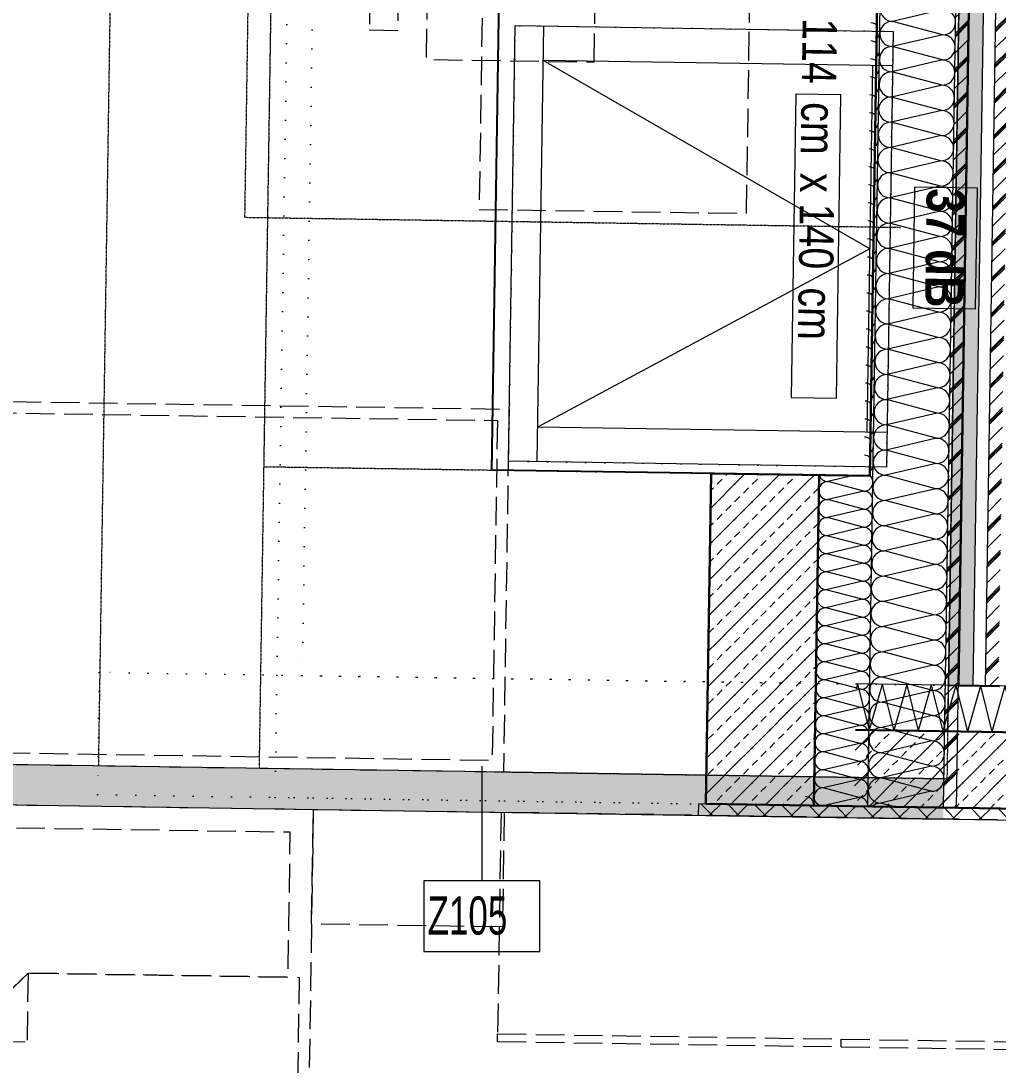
# Model space of a CAD drawing. Header units: metres. Extents: x -19025 to 34897, y -14024 to 26069.
# Drawn here: x -3271 to -712, y 3007 to 5740 of the extents above; entities that cross this region are included whole.
import ezdxf
from ezdxf.enums import TextEntityAlignment as Align

# ---------------------------------------------------------------- set-up
doc = ezdxf.new("R2010")
doc.units = ezdxf.units.M
doc.header["$MEASUREMENT"] = 0
for name, pattern in [('Punktlinie weit', [0.05, 0, -0.05]), ('Strichlinie eng', [0.1, 0.075, -0.025]), ('Strichlinie mittel', [0.15, 0.1, -0.05])]:
    doc.linetypes.add(name, pattern=pattern)
for name, color, linetype in [('110 Wand Aussen', 7, 'Continuous'), ('130 Wand Innen', 7, 'Continuous'), ('220 Bodenaufbau', 7, 'Continuous'), ('310 Dachkonstruktion massiv', 7, 'Continuous'), ('330 Dachdeckung', 7, 'Continuous'), ('510 Moeblierung', 7, 'Continuous'), ('930 Beschriftung Allgemein', 7, 'Continuous'), ('936 Beschriftung Aufbauten', 7, 'Continuous'), ('936 Beschriftung PP', 7, 'Continuous'), ('936 Beschriftung PP Schallschutz', 7, 'Continuous'), ('938 Beschriftung Statik', 7, 'Continuous')]:
    doc.layers.add(name, color=color, linetype=linetype)
doc.styles.add('ERSTELLTER_STIL_1', font='ARIALN.TTF')
doc.styles.add('ERSTELLTER_STIL_2', font='ARIALNB.TTF')
doc.styles.add('ERSTELLTER_STIL_7', font='ARIALN.TTF', dxfattribs={"width": 0.8})
pattern_1 = [(225, (-0.0023, 0.0023), (-0.04596194, 0.04596194), []), (225, (0, 0), (-0.04596194, 0.04596194), []), (225, (0.0023, -0.0023), (-0.04596194, 0.04596194), []), (225, (-0.068943, -0.02298), (-0.02298097, 0.02298097), [])]
pattern_2 = [(45, (0, 0), (-0.04596194, 0.04596194), [0.0195, -0.013]), (45, (-0.02298, 0.02298), (-0.04596194, 0.04596194), [0.065, 0])]

# ---------------------------------------------------------------- blocks, each defined once
blk = doc.blocks.new('Decke_1_1', base_point=(-12.5417, 13.2338))
at = {"layer": '220 Bodenaufbau', "color": 7, "linetype": 'Continuous', "lineweight": 13, "flags": 128}
blk.add_lwpolyline([(-12.482, 21.772), (-12.74, 17.1693), (-10.4444, 17.0406), (-10.6591, 13.2049), (-12.5417, 13.2338), (-12.638, 6.9481), (-12.5214, 6.9463), (-12.5836, 2.8868), (-8.4848, 2.8239), (-8.5307, -0.1696), (-2.6045, -0.1696), (-2.5423, 3.8838), (-1.8278, 3.873), (-1.7618, 8.1713), (-2.5953, 8.1841), (-2.4657, 16.6303), (-2.3698, 16.6251), (-2.1874, 19.881)], dxfattribs=at)
blk = doc.blocks.new('Garderobe 01 27[18]_1', base_point=(-3.7739, 7.3722))
at = {"layer": '510 Moeblierung', "color": 253, "linetype": 'Strichlinie eng', "lineweight": 9, "true_color": 0x9f9f9f}
for p, q in [((-3.7739, 7.3722), (-3.7736, 7.3922)), ((-3.7736, 7.3922), (-1.9738, 7.3646)), ((-2.874, 7.3584), (-2.8737, 7.3784))]:
    blk.add_line(p, q, dxfattribs=at)
at = {"layer": '510 Moeblierung', "color": 253, "linetype": 'Strichlinie eng', "lineweight": 9, "true_color": 0x9f9f9f, "flags": 128}
blk.add_lwpolyline([(-3.7739, 7.3722), (-1.9741, 7.3446), (-1.9649, 7.9444), (-3.7647, 7.972)], close=True, dxfattribs=at)
blk = doc.blocks.new('Büroarbeitsplatz 27[45]_1', base_point=(-3.1219, 9.5391))
at = {"layer": '510 Moeblierung', "color": 253, "linetype": 'Strichlinie eng', "lineweight": 9, "true_color": 0x9f9f9f, "flags": 128}
for points in [[(-3.1219, 9.5391), (-3.1005, 10.9389), (-3.8004, 10.9497), (-3.8219, 9.5498)], [(-3.5209, 9.9353), (-3.5114, 10.5552), (-3.9513, 10.5619), (-3.9609, 9.942)], [(-4.1097, 10.0193), (-4.0347, 10.0182), (-4.0275, 10.4881), (-4.1025, 10.4893)], [(-3.9555, 10.2895), (-4.0305, 10.2906), (-4.0317, 10.2156), (-3.9567, 10.2145)]]:
    blk.add_lwpolyline(points, close=True, dxfattribs=at)
blk = doc.blocks.new('Doppelbett 06 27[76]_1', base_point=(-4.7313, 7.9868))
at = {"layer": '510 Moeblierung', "color": 253, "linetype": 'Strichlinie eng', "lineweight": 9, "true_color": 0x9f9f9f}
for p, q in [((-5.2384, 5.8944), (-5.2062, 7.9941)), ((-5.2062, 7.9941), (-4.2563, 7.9795)), ((-4.2563, 7.9795), (-4.2886, 5.8798)), ((-4.2609, 7.6796), (-4.2563, 7.9795)), ((-4.2563, 7.9795), (-3.7564, 7.9719)), ((-3.7564, 7.9719), (-3.761, 7.6719)), ((-3.761, 7.6719), (-4.2609, 7.6796)), ((-5.003, 7.551), (-5.0058, 7.371)), ((-5.1857, 7.3737), (-5.0058, 7.371)), ((-4.2886, 5.8798), (-5.2384, 5.8944))]:
    blk.add_line(p, q, dxfattribs=at)
at = {"layer": '510 Moeblierung', "color": 253, "linetype": 'Strichlinie eng', "lineweight": 9, "true_color": 0x9f9f9f, "flags": 128}
for points in [[(-5.003, 7.551), (-5.0436, 7.5116), (-5.1536, 7.5133), (-5.1472, 7.9332), (-4.3173, 7.9205), (-4.3231, 7.5405)], [(-4.3181, 5.9103), (-5.208, 5.9239), (-5.1857, 7.3737), (-5.003, 7.551), (-4.2931, 7.5401)]]:
    blk.add_lwpolyline(points, close=True, dxfattribs=at)
blk = doc.blocks.new('Doppelbett 06 27[77]_1', base_point=(-5.8508, 8.5841))
at = {"layer": '510 Moeblierung', "color": 253, "linetype": 'Strichlinie eng', "lineweight": 9, "true_color": 0x9f9f9f}
for p, q in [((-5.8435, 9.059), (-5.8358, 9.559)), ((-5.8358, 9.559), (-5.5359, 9.5544)), ((-5.5359, 9.5544), (-5.5435, 9.0544)), ((-5.8581, 8.1091), (-5.8435, 9.059)), ((-5.5435, 9.0544), (-5.8435, 9.059)), ((-5.8435, 9.059), (-3.7438, 9.0268)), ((-3.7438, 9.0268), (-3.7583, 8.0769)), ((-5.4149, 8.3124), (-5.2349, 8.3096)), ((-5.2377, 8.1296), (-5.2349, 8.3096)), ((-3.7583, 8.0769), (-5.8581, 8.1091))]:
    blk.add_line(p, q, dxfattribs=at)
at = {"layer": '510 Moeblierung', "color": 253, "linetype": 'Strichlinie eng', "lineweight": 9, "true_color": 0x9f9f9f, "flags": 128}
for points in [[(-3.7742, 8.9973), (-3.7879, 8.1074), (-5.2377, 8.1296), (-5.4149, 8.3124), (-5.404, 9.0223)], [(-5.4149, 8.3124), (-5.3755, 8.2717), (-5.3772, 8.1618), (-5.7972, 8.1682), (-5.7844, 8.9981), (-5.4045, 8.9923)]]:
    blk.add_lwpolyline(points, close=True, dxfattribs=at)
blk = doc.blocks.new('Wand_47_1', base_point=(-2.4462, 17.9045))
at = {"layer": '130 Wand Innen', "linetype": 'Continuous', "lineweight": 13, "true_color": 0xa7a7a7}
h = blk.add_hatch(dxfattribs=at)
h.set_pattern_fill('GIPSKARTONWAND_0001', color=253, style=0, pattern_type=2)
h.set_pattern_definition([(314.1214, (0, 0), (0.03589331, 0.03480906), [0.05, 0]), (44.1214, (0, 0), (-0.03480906, 0.03589331), [0.05, 0])])
h.paths.add_polyline_path([(-2.4638, 16.7559), (-2.5934, 8.3041), (-2.5285, 8.3031), (-2.3988, 16.7549)])
at = {"layer": '130 Wand Innen', "color": 7, "linetype": 'Continuous', "lineweight": 13, "flags": 128}
for points in [[(-2.4638, 16.7559), (-2.5934, 8.3041)], [(-2.5285, 8.3031), (-2.3988, 16.7549)], [(-2.5934, 8.3041), (-2.5285, 8.3031)]]:
    blk.add_lwpolyline(points, dxfattribs=at)
blk = doc.blocks.new('Wand_91_1', base_point=(-1.9649, 7.9444))
at = {"layer": '130 Wand Innen', "linetype": 'Continuous', "lineweight": 13, "true_color": 0xa7a7a7}
h = blk.add_hatch(dxfattribs=at)
h.set_pattern_fill('GIPSKARTONWAND_0001', color=253, style=0, pattern_type=2)
h.set_pattern_definition([(224.1214, (0, 0), (-0.03480903, 0.03589333), [0.05, 0]), (314.1214, (0, 0), (0.03589333, 0.03480903), [0.05, 0])])
h.paths.add_polyline_path([(-1.9645, 7.9744), (-3.2478, 7.9941), (-3.2483, 7.9641), (-1.9649, 7.9444)])
at = {"layer": '130 Wand Innen', "color": 7, "linetype": 'Continuous', "lineweight": 13, "flags": 128}
for points in [[(-3.2478, 7.9941), (-3.2483, 7.9641)], [(-1.9645, 7.9744), (-3.2478, 7.9941)], [(-3.2483, 7.9641), (-1.9649, 7.9444)], [(-1.9645, 7.9744), (-1.9649, 7.9444)]]:
    blk.add_lwpolyline(points, dxfattribs=at)
blk = doc.blocks.new('Wand_128_1', base_point=(-2.6066, 7.9542))
at = {"layer": '130 Wand Innen', "linetype": 'Continuous', "lineweight": 13, "true_color": 0xa7a7a7}
h = blk.add_hatch(dxfattribs=at)
h.set_pattern_fill('GIPSKARTONWAND_0001', color=253, style=0, pattern_type=2)
h.set_pattern_definition([(224.12125, (0, 0), (-0.03480895, 0.0358934), [0.05, 0]), (314.12125, (0, 0), (0.0358934, 0.03480895), [0.05, 0])])
h.paths.add_polyline_path([(-2.605, 8.0592), (-7.5732, 8.1354), (-7.5749, 8.0305), (-2.6066, 7.9542)])
at = {"layer": '130 Wand Innen', "color": 7, "linetype": 'Continuous', "lineweight": 13, "flags": 128}
for points in [[(-2.605, 8.0592), (-7.5732, 8.1354)], [(-5.2062, 7.9941), (-2.6066, 7.9542)]]:
    blk.add_lwpolyline(points, dxfattribs=at)
blk = doc.blocks.new('*X581')
at = {"layer": '310 Dachkonstruktion massiv', "color": 7, "linetype": 'Continuous', "lineweight": 13}
for p, q in [((-2.607, 10.0727), (-2.7395, 10.0417)), ((-2.608, 10.0067), (-2.7395, 10.0417)), ((-2.608, 10.0067), (-2.7405, 9.9757)), ((-2.609, 9.9407), (-2.7405, 9.9757)), ((-2.609, 9.9407), (-2.7415, 9.9097)), ((-2.61, 9.8747), (-2.7415, 9.9097)), ((-2.61, 9.8747), (-2.7425, 9.8437)), ((-2.611, 9.8087), (-2.7425, 9.8437)), ((-2.611, 9.8087), (-2.7435, 9.7777)), ((-2.6121, 9.7427), (-2.7435, 9.7777)), ((-2.6121, 9.7427), (-2.7445, 9.7117)), ((-2.6131, 9.6767), (-2.7445, 9.7117)), ((-2.6131, 9.6767), (-2.7456, 9.6458)), ((-2.6141, 9.6107), (-2.7456, 9.6458)), ((-2.6141, 9.6107), (-2.7466, 9.5798)), ((-2.6151, 9.5447), (-2.7466, 9.5798)), ((-2.6151, 9.5447), (-2.7476, 9.5138)), ((-2.6161, 9.4788), (-2.7476, 9.5138)), ((-2.6161, 9.4788), (-2.7486, 9.4478)), ((-2.6171, 9.4128), (-2.7486, 9.4478)), ((-2.6171, 9.4128), (-2.7496, 9.3818)), ((-2.6181, 9.3468), (-2.7496, 9.3818)), ((-2.6181, 9.3468), (-2.7506, 9.3158)), ((-2.6191, 9.2808), (-2.7506, 9.3158)), ((-2.6191, 9.2808), (-2.7516, 9.2498)), ((-2.6202, 9.2148), (-2.7516, 9.2498)), ((-2.6202, 9.2148), (-2.7526, 9.1838)), ((-2.6212, 9.1488), (-2.7526, 9.1838)), ((-2.6212, 9.1488), (-2.7537, 9.1178)), ((-2.6222, 9.0828), (-2.7537, 9.1178)), ((-2.6222, 9.0828), (-2.7547, 9.0519)), ((-2.6232, 9.0168), (-2.7547, 9.0519)), ((-2.6232, 9.0168), (-2.7557, 8.9859)), ((-2.6242, 8.9508), (-2.7557, 8.9859)), ((-2.6242, 8.9508), (-2.7567, 8.9199)), ((-2.6252, 8.8849), (-2.7567, 8.9199)), ((-2.6252, 8.8849), (-2.7577, 8.8539)), ((-2.6262, 8.8189), (-2.7577, 8.8539)), ((-2.6262, 8.8189), (-2.7587, 8.7879)), ((-2.6272, 8.7529), (-2.7587, 8.7879)), ((-2.6272, 8.7529), (-2.7597, 8.7219)), ((-2.6283, 8.6869), (-2.7597, 8.7219)), ((-2.6283, 8.6869), (-2.7607, 8.6559)), ((-2.6293, 8.6209), (-2.7607, 8.6559)), ((-2.6293, 8.6209), (-2.7618, 8.5899)), ((-2.6303, 8.5549), (-2.7618, 8.5899)), ((-2.6303, 8.5549), (-2.7628, 8.5239)), ((-2.6313, 8.4889), (-2.7628, 8.5239)), ((-2.6313, 8.4889), (-2.7638, 8.458)), ((-2.6323, 8.4229), (-2.7638, 8.458)), ((-2.6323, 8.4229), (-2.7648, 8.392)), ((-2.6333, 8.3569), (-2.7648, 8.392)), ((-2.6333, 8.3569), (-2.7658, 8.326)), ((-2.6343, 8.291), (-2.7658, 8.326)), ((-2.6343, 8.291), (-2.7668, 8.26)), ((-2.6353, 8.225), (-2.7668, 8.26)), ((-2.6353, 8.225), (-2.7678, 8.194)), ((-2.6364, 8.159), (-2.7678, 8.194)), ((-2.6364, 8.159), (-2.7688, 8.128)), ((-2.6374, 8.093), (-2.7688, 8.128)), ((-2.6374, 8.093), (-2.7699, 8.062)), ((-2.6384, 8.027), (-2.7699, 8.062)), ((-2.6384, 8.027), (-2.7709, 7.996)), ((-2.7339, 7.9862), (-2.7709, 7.996))]:
    blk.add_line(p, q, dxfattribs=at)
for centre, start, end in [((-2.739, 10.0747), 179.1212, 269.1212), ((-2.6075, 10.0397), 359.1212, 89.1212), ((-2.74, 10.0087), 89.1212, 179.1212), ((-2.6075, 10.0397), 269.1212, 359.1212), ((-2.74, 10.0087), 179.1212, 269.1212), ((-2.6085, 9.9737), 359.1212, 89.1212), ((-2.741, 9.9427), 89.1212, 179.1212), ((-2.6085, 9.9737), 269.1212, 359.1212), ((-2.741, 9.9427), 179.1212, 269.1212), ((-2.6095, 9.9077), 359.1212, 89.1212), ((-2.742, 9.8767), 89.1212, 179.1212), ((-2.6095, 9.9077), 269.1212, 359.1212), ((-2.742, 9.8767), 179.1212, 269.1212), ((-2.6105, 9.8417), 359.1212, 89.1212), ((-2.743, 9.8107), 89.1212, 179.1212), ((-2.6105, 9.8417), 269.1212, 359.1212), ((-2.743, 9.8107), 179.1212, 269.1212), ((-2.6116, 9.7757), 359.1212, 89.1212), ((-2.744, 9.7447), 89.1212, 179.1212), ((-2.6116, 9.7757), 269.1212, 359.1212), ((-2.744, 9.7447), 179.1212, 269.1212), ((-2.6126, 9.7097), 359.1212, 89.1212), ((-2.7451, 9.6787), 89.1212, 179.1212), ((-2.6126, 9.7097), 269.1212, 359.1212), ((-2.7451, 9.6787), 179.1212, 269.1212), ((-2.6136, 9.6437), 359.1212, 89.1212), ((-2.7461, 9.6128), 89.1212, 179.1212), ((-2.6136, 9.6437), 269.1212, 359.1212), ((-2.7461, 9.6128), 179.1212, 269.1212), ((-2.6146, 9.5777), 359.1212, 89.1212), ((-2.7471, 9.5468), 89.1212, 179.1212), ((-2.6146, 9.5777), 269.1212, 359.1212), ((-2.7471, 9.5468), 179.1212, 269.1212), ((-2.6156, 9.5118), 359.1212, 89.1212), ((-2.7481, 9.4808), 89.1212, 179.1212), ((-2.6156, 9.5118), 269.1212, 359.1212), ((-2.7481, 9.4808), 179.1212, 269.1212), ((-2.6166, 9.4458), 359.1212, 89.1212), ((-2.7491, 9.4148), 89.1212, 179.1212), ((-2.6166, 9.4458), 269.1212, 359.1212), ((-2.7491, 9.4148), 179.1212, 269.1212), ((-2.6176, 9.3798), 359.1212, 89.1212), ((-2.7501, 9.3488), 89.1212, 179.1212), ((-2.6176, 9.3798), 269.1212, 359.1212), ((-2.7501, 9.3488), 179.1212, 269.1212), ((-2.6186, 9.3138), 359.1212, 89.1212), ((-2.7511, 9.2828), 89.1212, 179.1212), ((-2.6186, 9.3138), 269.1212, 359.1212), ((-2.7511, 9.2828), 179.1212, 269.1212), ((-2.6197, 9.2478), 359.1212, 89.1212), ((-2.7521, 9.2168), 89.1212, 179.1212), ((-2.6197, 9.2478), 269.1212, 359.1212), ((-2.7521, 9.2168), 179.1212, 269.1212), ((-2.6207, 9.1818), 359.1212, 89.1212), ((-2.7531, 9.1508), 89.1212, 179.1212), ((-2.6207, 9.1818), 269.1212, 359.1212), ((-2.7531, 9.1508), 179.1212, 269.1212), ((-2.6217, 9.1158), 359.1212, 89.1212), ((-2.7542, 9.0848), 89.1212, 179.1212), ((-2.6217, 9.1158), 269.1212, 359.1212), ((-2.7542, 9.0848), 179.1212, 269.1212), ((-2.6227, 9.0498), 359.1212, 89.1212), ((-2.7552, 9.0189), 89.1212, 179.1212), ((-2.6227, 9.0498), 269.1212, 359.1212), ((-2.7552, 9.0189), 179.1212, 269.1212), ((-2.6237, 8.9838), 359.1212, 89.1212), ((-2.7562, 8.9529), 89.1212, 179.1212), ((-2.6237, 8.9838), 269.1212, 359.1212), ((-2.7562, 8.9529), 179.1212, 269.1212), ((-2.6247, 8.9179), 359.1212, 89.1212), ((-2.7572, 8.8869), 89.1212, 179.1212), ((-2.6247, 8.9179), 269.1212, 359.1212), ((-2.7572, 8.8869), 179.1212, 269.1212), ((-2.6257, 8.8519), 359.1212, 89.1212), ((-2.7582, 8.8209), 89.1212, 179.1212), ((-2.6257, 8.8519), 269.1212, 359.1212), ((-2.7582, 8.8209), 179.1212, 269.1212), ((-2.6267, 8.7859), 359.1212, 89.1212), ((-2.7592, 8.7549), 89.1212, 179.1212), ((-2.6267, 8.7859), 269.1212, 359.1212), ((-2.7592, 8.7549), 179.1212, 269.1212), ((-2.6278, 8.7199), 359.1212, 89.1212), ((-2.7602, 8.6889), 89.1212, 179.1212), ((-2.6278, 8.7199), 269.1212, 359.1212), ((-2.7602, 8.6889), 179.1212, 269.1212), ((-2.6288, 8.6539), 359.1212, 89.1212), ((-2.7612, 8.6229), 89.1212, 179.1212), ((-2.6288, 8.6539), 269.1212, 359.1212), ((-2.7612, 8.6229), 179.1212, 269.1212), ((-2.6298, 8.5879), 359.1212, 89.1212), ((-2.7623, 8.5569), 89.1212, 179.1212), ((-2.6298, 8.5879), 269.1212, 359.1212), ((-2.7623, 8.5569), 179.1212, 269.1212), ((-2.6308, 8.5219), 359.1212, 89.1212), ((-2.7633, 8.4909), 89.1212, 179.1212), ((-2.6308, 8.5219), 269.1212, 359.1212), ((-2.7633, 8.4909), 179.1212, 269.1212), ((-2.6318, 8.4559), 359.1212, 89.1212), ((-2.7643, 8.425), 89.1212, 179.1212), ((-2.6318, 8.4559), 269.1212, 359.1212), ((-2.7643, 8.425), 179.1212, 269.1212), ((-2.6328, 8.3899), 359.1212, 89.1212), ((-2.7653, 8.359), 89.1212, 179.1212), ((-2.6328, 8.3899), 269.1212, 359.1212), ((-2.7653, 8.359), 179.1212, 269.1212), ((-2.6338, 8.324), 359.1212, 89.1212), ((-2.7663, 8.293), 89.1212, 179.1212), ((-2.6338, 8.324), 269.1212, 359.1212), ((-2.7663, 8.293), 179.1212, 269.1212), ((-2.6348, 8.258), 359.1212, 89.1212), ((-2.7673, 8.227), 89.1212, 179.1212), ((-2.6348, 8.258), 269.1212, 359.1212), ((-2.7673, 8.227), 179.1212, 269.1212), ((-2.6358, 8.192), 359.1212, 89.1212), ((-2.7683, 8.161), 89.1212, 179.1212), ((-2.6358, 8.192), 269.1212, 359.1212), ((-2.7683, 8.161), 179.1212, 269.1212), ((-2.6369, 8.126), 359.1212, 89.1212), ((-2.7693, 8.095), 89.1212, 179.1212), ((-2.6369, 8.126), 269.1212, 359.1212), ((-2.7693, 8.095), 179.1212, 269.1212), ((-2.6379, 8.06), 359.1212, 89.1212), ((-2.7704, 8.029), 89.1212, 179.1212), ((-2.6379, 8.06), 269.1212, 359.1212), ((-2.7704, 8.029), 179.1212, 269.1212), ((-2.7714, 7.963), 89.1212, 133.1308), ((-2.6389, 7.994), 342.8146, 359.1212)]:
    blk.add_arc(centre, 0.033, start, end, dxfattribs=at)
blk = doc.blocks.new('*X582')
at = {"layer": '310 Dachkonstruktion massiv', "color": 7, "linetype": 'Continuous', "lineweight": 13}
for p, q in [((-2.8417, 8.853), (-2.9088, 8.8373)), ((-2.8149, 8.8123), (-2.9088, 8.8373)), ((-2.8149, 8.8123), (-2.9095, 8.7902)), ((-2.8156, 8.7652), (-2.9095, 8.7902)), ((-2.8156, 8.7652), (-2.9103, 8.7431)), ((-2.8164, 8.7181), (-2.911, 8.6959)), ((-2.8164, 8.7181), (-2.9103, 8.7431)), ((-2.8171, 8.6709), (-2.911, 8.6959)), ((-2.8171, 8.6709), (-2.9117, 8.6488)), ((-2.8178, 8.6238), (-2.9117, 8.6488)), ((-2.8178, 8.6238), (-2.9124, 8.6017)), ((-2.8185, 8.5767), (-2.9124, 8.6017)), ((-2.8185, 8.5767), (-2.9132, 8.5545)), ((-2.8193, 8.5295), (-2.9132, 8.5545)), ((-2.8193, 8.5295), (-2.9139, 8.5074)), ((-2.82, 8.4824), (-2.9139, 8.5074)), ((-2.82, 8.4824), (-2.9146, 8.4603)), ((-2.8207, 8.4353), (-2.9146, 8.4603)), ((-2.8207, 8.4353), (-2.9153, 8.4131)), ((-2.8214, 8.3881), (-2.9153, 8.4131)), ((-2.8214, 8.3881), (-2.9161, 8.366)), ((-2.8221, 8.341), (-2.9161, 8.366)), ((-2.8221, 8.341), (-2.9168, 8.3189)), ((-2.8229, 8.2939), (-2.9168, 8.3189)), ((-2.8229, 8.2939), (-2.9175, 8.2717)), ((-2.8236, 8.2467), (-2.9175, 8.2717)), ((-2.8236, 8.2467), (-2.9182, 8.2246)), ((-2.8243, 8.1996), (-2.9189, 8.1775)), ((-2.8243, 8.1996), (-2.9182, 8.2246)), ((-2.825, 8.1524), (-2.9189, 8.1775)), ((-2.825, 8.1524), (-2.9197, 8.1303)), ((-2.8258, 8.1053), (-2.9197, 8.1303)), ((-2.8258, 8.1053), (-2.9204, 8.0832)), ((-2.8265, 8.0582), (-2.9204, 8.0832)), ((-2.8265, 8.0582), (-2.9211, 8.0361)), ((-2.8272, 8.011), (-2.9211, 8.0361)), ((-2.8272, 8.011), (-2.9212, 7.9891))]:
    blk.add_line(p, q, dxfattribs=at)
for centre, start, end in [((-2.7965, 10.0143), 48.1623, 89.1212), ((-2.7965, 10.0143), 310.0801, 359.1212), ((-2.7972, 9.9671), 48.1623, 89.1212), ((-2.7972, 9.9671), 310.0801, 359.1212), ((-2.7979, 9.92), 48.1623, 89.1212), ((-2.7979, 9.92), 310.0801, 359.1212), ((-2.7986, 9.8729), 48.1623, 89.1212), ((-2.7986, 9.8729), 310.0801, 359.1212), ((-2.7994, 9.8257), 48.1623, 89.1212), ((-2.7994, 9.8257), 310.0801, 359.1212), ((-2.8001, 9.7786), 48.1623, 89.1212), ((-2.8001, 9.7786), 310.0801, 359.1212), ((-2.8008, 9.7315), 48.1623, 89.1212), ((-2.8008, 9.7315), 310.0801, 359.1212), ((-2.8015, 9.6843), 48.1623, 89.1212), ((-2.8015, 9.6843), 310.0801, 359.1212), ((-2.8023, 9.6372), 48.1622, 89.1212), ((-2.8023, 9.6372), 310.0801, 359.1212), ((-2.803, 9.5901), 48.1622, 89.1212), ((-2.8037, 9.5429), 48.1622, 89.1212), ((-2.803, 9.5901), 310.0801, 359.1212), ((-2.8037, 9.5429), 310.0801, 359.1212), ((-2.8044, 9.4958), 48.1622, 89.1212), ((-2.8044, 9.4958), 310.0801, 359.1212), ((-2.8052, 9.4487), 48.1622, 89.1212), ((-2.8052, 9.4487), 310.0801, 359.1212), ((-2.8059, 9.4015), 48.1622, 89.1212), ((-2.8059, 9.4015), 310.0802, 359.1212), ((-2.8066, 9.3544), 48.1622, 89.1212), ((-2.8066, 9.3544), 310.0802, 359.1212), ((-2.8073, 9.3073), 48.1622, 89.1212), ((-2.8073, 9.3073), 310.0802, 359.1212), ((-2.808, 9.2601), 48.1622, 89.1212), ((-2.8088, 9.213), 48.1622, 89.1212), ((-2.808, 9.2601), 310.0802, 359.1212), ((-2.8088, 9.213), 310.0802, 359.1212), ((-2.8095, 9.1658), 48.1622, 89.1212), ((-2.8095, 9.1658), 310.0802, 359.1212), ((-2.8102, 9.1187), 48.1622, 89.1212), ((-2.8102, 9.1187), 310.0802, 359.1212), ((-2.8109, 9.0716), 48.1622, 89.1212), ((-2.8117, 9.0244), 48.1622, 89.1212), ((-2.8109, 9.0716), 310.0802, 359.1212), ((-2.8117, 9.0244), 310.0802, 359.1212), ((-2.8124, 8.9773), 48.1622, 89.1212), ((-2.8124, 8.9773), 310.0802, 359.1212), ((-2.8131, 8.9302), 48.1622, 89.1212), ((-2.8131, 8.9302), 310.0802, 359.1212), ((-2.8138, 8.883), 48.1622, 89.1212), ((-2.8138, 8.883), 310.0802, 359.1212), ((-2.9085, 8.8609), 196.0242, 269.1212), ((-2.9092, 8.8138), 89.1212, 179.1212), ((-2.8146, 8.8359), 269.1212, 359.1212), ((-2.8146, 8.8359), 359.1212, 48.1622), ((-2.9092, 8.8138), 179.1212, 269.1212), ((-2.8153, 8.7888), 359.1212, 89.1212), ((-2.9099, 8.7666), 89.1212, 179.1212), ((-2.8153, 8.7888), 269.1212, 359.1212), ((-2.9099, 8.7666), 179.1212, 269.1212), ((-2.816, 8.7416), 359.1212, 89.1212), ((-2.9106, 8.7195), 89.1212, 179.1212), ((-2.9106, 8.7195), 179.1212, 269.1212), ((-2.816, 8.7416), 269.1212, 359.1212), ((-2.8167, 8.6945), 359.1212, 89.1212), ((-2.9114, 8.6724), 89.1212, 179.1212), ((-2.8167, 8.6945), 269.1212, 359.1212), ((-2.9114, 8.6724), 179.1212, 269.1212), ((-2.8174, 8.6474), 359.1212, 89.1212), ((-2.9121, 8.6252), 89.1212, 179.1212), ((-2.8174, 8.6474), 269.1212, 359.1212), ((-2.9121, 8.6252), 179.1212, 269.1212), ((-2.8182, 8.6002), 359.1212, 89.1212), ((-2.9128, 8.5781), 89.1212, 179.1212), ((-2.8182, 8.6002), 269.1212, 359.1212), ((-2.9135, 8.531), 89.1212, 179.1212), ((-2.9128, 8.5781), 179.1212, 269.1212), ((-2.8189, 8.5531), 359.1212, 89.1212), ((-2.9135, 8.531), 179.1212, 269.1212), ((-2.8189, 8.5531), 269.1212, 359.1212), ((-2.8196, 8.506), 359.1212, 89.1212), ((-2.9142, 8.4838), 89.1212, 179.1212), ((-2.8196, 8.506), 269.1212, 359.1212), ((-2.9142, 8.4838), 179.1212, 269.1212), ((-2.8203, 8.4588), 359.1212, 89.1212), ((-2.915, 8.4367), 89.1212, 179.1212), ((-2.8203, 8.4588), 269.1212, 359.1212), ((-2.915, 8.4367), 179.1212, 269.1212), ((-2.8211, 8.4117), 359.1212, 89.1212), ((-2.9157, 8.3896), 89.1212, 179.1212), ((-2.9157, 8.3896), 179.1212, 269.1212), ((-2.8211, 8.4117), 269.1212, 359.1212), ((-2.9164, 8.3424), 89.1212, 179.1212), ((-2.8218, 8.3646), 269.1212, 359.1212), ((-2.8218, 8.3646), 359.1212, 89.1212), ((-2.9164, 8.3424), 179.1212, 269.1212), ((-2.8225, 8.3174), 359.1212, 89.1212), ((-2.9171, 8.2953), 89.1212, 179.1212), ((-2.8225, 8.3174), 269.1212, 359.1212), ((-2.9171, 8.2953), 179.1212, 269.1212), ((-2.8232, 8.2703), 359.1212, 89.1212), ((-2.9179, 8.2482), 89.1212, 179.1212), ((-2.8232, 8.2703), 269.1212, 359.1212), ((-2.9179, 8.2482), 179.1212, 269.1212), ((-2.824, 8.2231), 359.1212, 89.1212), ((-2.9186, 8.201), 89.1212, 179.1212), ((-2.9186, 8.201), 179.1212, 269.1212), ((-2.824, 8.2231), 269.1212, 359.1212), ((-2.8247, 8.176), 359.1212, 89.1212), ((-2.9193, 8.1539), 89.1212, 179.1212), ((-2.8247, 8.176), 269.1212, 359.1212), ((-2.9193, 8.1539), 179.1212, 269.1212), ((-2.8254, 8.1289), 359.1212, 89.1212), ((-2.92, 8.1068), 89.1212, 179.1212), ((-2.8254, 8.1289), 269.1212, 359.1212), ((-2.92, 8.1068), 179.1212, 269.1212), ((-2.8261, 8.0817), 359.1212, 89.1212), ((-2.9208, 8.0596), 89.1212, 179.1212), ((-2.8261, 8.0817), 269.1212, 359.1212), ((-2.9215, 8.0125), 89.1212, 179.1212), ((-2.9208, 8.0596), 179.1212, 269.1212), ((-2.8268, 8.0346), 269.1212, 359.1212), ((-2.8268, 8.0346), 359.1212, 89.1212), ((-2.969, 7.9896), 359.5172, 89.1212), ((-2.9215, 8.0125), 179.1212, 262.3805), ((-2.8276, 7.9875), 359.5172, 89.1212)]:
    blk.add_arc(centre, 0.0236, start, end, dxfattribs=at)
blk = doc.blocks.new('Einfache Dachfensteröffnung_6')
at = {"layer": '310 Dachkonstruktion massiv', "color": 7, "linetype": 'Continuous', "lineweight": 25}
for p, q in [((1.211, 0.9899), (-1.211, 0.9899)), ((-1.211, 0.9899), (-1.211, 0)), ((1.211, 0), (1.211, 0.9899)), ((-1.211, 0), (1.211, 0))]:
    blk.add_line(p, q, dxfattribs=at)
blk = doc.blocks.new('Dachfläche_19_1', base_point=(-4.3565, 8.0111))
at = {"layer": '310 Dachkonstruktion massiv', "linetype": 'Continuous', "lineweight": 13, "true_color": 0xd2b48c}
h = blk.add_hatch(dxfattribs=at)
h.set_pattern_fill('VOLLHOLZ_SN21_0001', color=43, style=0, pattern_type=2)
h.set_pattern_definition(pattern_1)
h.paths.add_polyline_path([(-2.606, 7.9842), (-2.5721, 7.9837), (-2.4191, 17.9587), (-2.453, 17.9599)])
at = {"layer": '310 Dachkonstruktion massiv', "linetype": 'Continuous', "lineweight": 0, "true_color": 0x000000}
h = blk.add_hatch(dxfattribs=at)
h.set_pattern_fill('BETON__BEWEHRT_SN46_0001', color=18, style=0, pattern_type=2)
h.set_pattern_definition(pattern_2)
h.paths.add_polyline_path([(-3.2282, 7.9938), (-2.9454, 7.9894), (-2.9321, 8.8544), (-3.2149, 8.8588)])
at = {"layer": '310 Dachkonstruktion massiv', "color": 255, "linetype": 'Punktlinie weit', "lineweight": 13, "flags": 128}
for points in [[(-3.075, 17.9821), (-4.2029, 18.0224), (-4.3565, 8.0111)], [(-3.2149, 8.8588), (-3.7887, 8.8676), (-3.7515, 11.2894), (-3.1778, 11.2806)], [(-4.3565, 8.0111), (-3.2282, 7.9938)]]:
    blk.add_lwpolyline(points, dxfattribs=at)
at = {"layer": '310 Dachkonstruktion massiv', "color": 7, "linetype": 'Continuous', "lineweight": 18, "flags": 128}
for points in [[(-2.804, 7.9873), (-2.6509, 17.967)], [(-2.606, 7.9842), (-2.453, 17.9599)], [(-2.5721, 7.9837), (-2.4191, 17.9587)]]:
    blk.add_lwpolyline(points, dxfattribs=at)
at = {"layer": '310 Dachkonstruktion massiv', "color": 7, "linetype": 'Continuous', "lineweight": 13, "flags": 128}
blk.add_lwpolyline([(-2.5721, 7.9837), (-1.5171, 7.9675), (-1.3644, 17.9211), (-2.4191, 17.9587)], dxfattribs=at)
at = {"layer": '310 Dachkonstruktion massiv', "color": 7, "linetype": 'Continuous', "lineweight": 30, "flags": 128}
for points in [[(-3.1778, 11.2806), (-2.7617, 11.2742), (-2.7989, 8.8524), (-3.2149, 8.8588)], [(-3.2149, 8.8588), (-3.2282, 7.9938)], [(-2.9454, 7.9894), (-2.9321, 8.8544)], [(-3.2282, 7.9938), (-2.5721, 7.9837)]]:
    blk.add_lwpolyline(points, dxfattribs=at)
at = {"layer": '310 Dachkonstruktion massiv', "color": 7, "linetype": 'Continuous', "lineweight": 13}
for name in ['*X582', '*X581']:
    blk.add_blockref(name, (0, 0), dxfattribs=at)
at = {"layer": '310 Dachkonstruktion massiv', "linetype": 'Continuous', "lineweight": 0, "xscale": -1, "rotation": 89.12119309730059}
blk.add_blockref('Einfache Dachfensteröffnung_6', (-2.7803, 10.0633), dxfattribs=at)
blk = doc.blocks.new('Wand_157_1', base_point=(-2.8397, 7.9878))
at = {"layer": '110 Wand Aussen', "color": 255, "linetype": 'Punktlinie weit', "lineweight": 13, "flags": 128}
for points in [[(-4.8165, 8.3382), (-4.8183, 8.2182)], [(-2.8348, 8.3078), (-4.8165, 8.3382)], [(-4.8183, 8.2182), (-4.8214, 8.0182)], [(-4.8214, 8.0182), (-2.8397, 7.9878)]]:
    blk.add_lwpolyline(points, dxfattribs=at)
blk = doc.blocks.new('VELUX GPU_5')
at = {"layer": '330 Dachdeckung', "color": 7, "linetype": 'Continuous', "lineweight": 13}
for p, q in [((-0.57, 0.9157), (0.57, 0.9157)), ((-0.48, 0), (-0.48, 0.9157)), ((0, 0.053), (-0.48, 0.9157)), ((0, 0.053), (0.48, 0.9157)), ((0.48, 0), (0.48, 0.9157)), ((-0.48, 0.053), (0.48, 0.053))]:
    blk.add_line(p, q, dxfattribs=at)
at = {"layer": '330 Dachdeckung', "color": 7, "linetype": 'Continuous', "lineweight": 13, "flags": 128}
blk.add_lwpolyline([(-0.57, 0), (0.57, 0), (0.57, 0.9899), (-0.57, 0.9899)], close=True, dxfattribs=at)
blk = doc.blocks.new('Dachfläche_53_1', base_point=(-4.285, 8.3301))
at = {"layer": '330 Dachdeckung', "linetype": 'Continuous', "lineweight": 13, "true_color": 0xd2b48c}
h = blk.add_hatch(dxfattribs=at)
h.set_pattern_fill('VOLLHOLZ_SN21_0001', color=43, style=0, pattern_type=2)
h.set_pattern_definition(pattern_1)
h.paths.add_polyline_path([(-2.4965, 8.3027), (-2.4625, 8.3022), (-2.3145, 17.955), (-2.3484, 17.9562)])
at = {"layer": '330 Dachdeckung', "color": 255, "linetype": 'Punktlinie weit', "lineweight": 13, "flags": 128}
for points in [[(-2.4191, 17.9587), (-4.1364, 18.02), (-4.285, 8.3301)], [(-4.285, 8.3301), (-2.5672, 8.3038)]]:
    blk.add_lwpolyline(points, dxfattribs=at)
at = {"layer": '330 Dachdeckung', "color": 7, "linetype": 'Continuous', "lineweight": 30, "flags": 128}
for points in [[(-2.4191, 17.9587), (-2.5672, 8.3038)], [(-2.5672, 8.3038), (-2.4597, 8.3021)]]:
    blk.add_lwpolyline(points, dxfattribs=at)
at = {"layer": '330 Dachdeckung', "color": 7, "linetype": 'Continuous', "lineweight": 13, "flags": 128}
blk.add_lwpolyline([(-2.4965, 8.3027), (-2.3484, 17.9562)], dxfattribs=at)
at = {"layer": '330 Dachdeckung', "color": 255, "linetype": 'Punktlinie weit', "lineweight": 13, "flags": 128}
blk.add_lwpolyline([(-3.7451, 8.8907), (-3.7276, 10.0306), (-2.7378, 10.0154), (-2.7552, 8.8755)], close=True, dxfattribs=at)
at = {"layer": '330 Dachdeckung', "linetype": 'Continuous', "lineweight": 0, "xscale": -1, "rotation": 89.12119309730059}
blk.add_blockref('VELUX GPU_5', (-2.7465, 9.4455), dxfattribs=at)
blk = doc.blocks.new('*X842')
at = {"layer": '110 Wand Aussen', "color": 7, "linetype": 'Continuous', "lineweight": 5}
for p, q in [((-2.8311, 8.3077), (-2.835, 8.2941)), ((-2.8311, 8.3077), (-2.8008, 8.1873)), ((-2.7668, 8.3067), (-2.8008, 8.1873)), ((-2.7668, 8.3067), (-2.7365, 8.1863)), ((-2.7025, 8.3058), (-2.7365, 8.1863)), ((-2.7025, 8.3058), (-2.6722, 8.1853)), ((-2.6382, 8.3048), (-2.6722, 8.1853)), ((-2.6382, 8.3048), (-2.6079, 8.1843)), ((-2.5739, 8.3038), (-2.6079, 8.1843)), ((-2.5739, 8.3038), (-2.5436, 8.1833)), ((-2.5096, 8.3028), (-2.5436, 8.1833)), ((-2.5096, 8.3028), (-2.4793, 8.1823)), ((-2.4453, 8.3018), (-2.4793, 8.1823)), ((-2.4453, 8.3018), (-2.415, 8.1813)), ((-2.381, 8.3008), (-2.415, 8.1813)), ((-2.381, 8.3008), (-2.3507, 8.1803)), ((-2.3167, 8.2998), (-2.3507, 8.1803)), ((-2.3167, 8.2998), (-2.2864, 8.1794)), ((-2.2524, 8.2989), (-2.2864, 8.1794)), ((-2.2524, 8.2989), (-2.2221, 8.1784)), ((-2.1881, 8.2979), (-2.2221, 8.1784)), ((-2.1881, 8.2979), (-2.1578, 8.1774)), ((-2.1238, 8.2969), (-2.1578, 8.1774)), ((-2.1238, 8.2969), (-2.0935, 8.1764)), ((-2.0595, 8.2959), (-2.0935, 8.1764)), ((-2.0595, 8.2959), (-2.0292, 8.1754)), ((-1.9952, 8.2949), (-2.0292, 8.1754)), ((-1.9952, 8.2949), (-1.9649, 8.1744)), ((-1.9309, 8.2939), (-1.9649, 8.1744)), ((-1.9309, 8.2939), (-1.9006, 8.1734)), ((-1.8666, 8.2929), (-1.9006, 8.1734)), ((-1.8666, 8.2929), (-1.8363, 8.1725)), ((-1.8023, 8.292), (-1.8363, 8.1725)), ((-1.8023, 8.292), (-1.772, 8.1715)), ((-1.761, 8.2102), (-1.772, 8.1715))]:
    blk.add_line(p, q, dxfattribs=at)
blk = doc.blocks.new('Wand_191_1', base_point=(-1.7646, 7.9713))
at = {"layer": '110 Wand Aussen', "linetype": 'Continuous', "lineweight": 0, "true_color": 0x000000}
h = blk.add_hatch(dxfattribs=at)
h.set_pattern_fill('BETON__BEWEHRT_SN46_0001', color=18, style=0, pattern_type=2)
h.set_pattern_definition(pattern_2)
h.paths.add_polyline_path([(-1.9615, 8.1744), (-2.8366, 8.1878), (-2.8397, 7.9878), (-1.9646, 7.9744)])
at = {"layer": '110 Wand Aussen', "color": 7, "linetype": 'Continuous', "lineweight": 30}
for p, q in [((-1.7616, 8.1713), (-1.7597, 8.2913)), ((-1.9615, 8.1744), (-2.8366, 8.1878)), ((-1.7616, 8.1713), (-1.9615, 8.1744))]:
    blk.add_line(p, q, dxfattribs=at)
at = {"layer": '110 Wand Aussen', "color": 7, "linetype": 'Continuous', "lineweight": 13, "flags": 128}
blk.add_lwpolyline([(-1.7597, 8.2913), (-2.8348, 8.3078)], dxfattribs=at)
at = {"layer": '110 Wand Aussen', "color": 7, "linetype": 'Continuous', "lineweight": 30, "flags": 128}
blk.add_lwpolyline([(-2.8397, 7.9878), (-1.9646, 7.9744)], dxfattribs=at)
at = {"layer": '110 Wand Aussen', "color": 7, "lineweight": 30}
blk.add_blockref('*X842', (0, 0), dxfattribs=at)
blk = doc.blocks.new('Etikett_57_1', base_point=(-3.815, 8.0928))
at = {"layer": '936 Beschriftung Aufbauten', "color": 7, "linetype": 'Continuous', "lineweight": 13}
blk.add_line((-3.815, 8.0928), (-3.815, 7.7928), dxfattribs=at)
at = {"layer": '936 Beschriftung Aufbauten', "color": 7, "linetype": 'Continuous', "lineweight": 13, "flags": 128}
blk.add_lwpolyline([(-3.9671, 7.7928), (-3.9671, 7.6081), (-3.6629, 7.6081), (-3.6629, 7.7928)], close=True, dxfattribs=at)
at = {"layer": '936 Beschriftung Aufbauten', "color": 7, "lineweight": 13, "insert": (-3.9571, 7.7519), "char_height": 0.1, "attachment_point": 1, "style": 'ERSTELLTER_STIL_7'}
blk.add_mtext('\\A1;{\\pqj;\\pt0,1;\\fArial Narrow|b0|i0|c0|p0;\\W0.800000;Z105 \\fArial Narrow|b0|i0|c0|p0;\\W0.800000;\\A1{\\H.66x;\\S^  ;}\\fArial Narrow|b0|i0|c0|p0;\\W0.800000;\\fArial Narrow|b0|i0|c0|p0;\\W0.800000;\\A1{\\H.66x;\\S^  ;}\\fArial Narrow|b0|i0|c0|p0;\\W0.800000;\\fArial Narrow|b0|i0|c0|p0;\\W0.800000;\\fArial Narrow|b0|i0|c0|p0;\\W0.800000;\\fArial Narrow|b0|i0|c0|p0;\\W0.800000;\\fArial Narrow|b0|i0|c0|p0;\\W0.800000;\\fArial Narrow|b0|i0|c0|p0;\\W0.800000;\\fArial Narrow|b0|i0|c0|p0;\\W0.800000;\\fArial Narrow|b0|i0|c0|p0;\\W0.800000;\\fArial Narrow|b0|i0|c0|p0;\\W0.800000;\\fArial Narrow|b0|i0|c0|p0;\\W0.800000;\\fArial Narrow|b0|i0|c0|p0;\\W0.800000;\\fArial Narrow|b0|i0|c0|p0;\\W0.800000;\\fArial Narrow|b0|i0|c0|p0;\\W0.800000;\\fArial Narrow|b0|i0|c0|p0;\\W0.800000;\\fArial Narrow|b0|i0|c0|p0;\\W0.800000;\\fArial Narrow|b0|i0|c0|p0;\\W0.800000;\\fArial Narrow|b0|i0|c0|p0;\\W0.800000;\\fArial Narrow|b0|i0|c0|p0;\\W0.800000;\\fArial Narrow|b0|i0|c0|p0;\\W0.800000;\\fArial Narrow|b0|i0|c0|p0;\\W0.800000;\\fArial Narrow|b0|i0|c0|p0;\\W0.800000;\\fArial Narrow|b0|i0|c0|p0;\\W0.800000;\\fArial Narrow|b0|i0|c0|p0;\\W0.800000;\\fArial Narrow|b0|i0|c0|p0;\\W0.800000;\\fArial Narrow|b0|i0|c0|p0;\\W0.800000;\\fArial Narrow|b0|i0|c0|p0;\\W0.800000;\\fArial Narrow|b0|i0|c0|p0;\\W0.800000;\\fArial Narrow|b0|i0|c0|p0;\\W0.800000;\\fArial Narrow|b0|i0|c0|p0;\\W0.800000;\\fArial Narrow|b0|i0|c0|p0;\\W0.800000;\\fArial Narrow|b0|i0|c0|p0;\\W0.800000;\\fArial Narrow|b0|i0|c0|p0;\\W0.800000;\\fArial Narrow|b0|i0|c0|p0;\\W0.800000;\\fArial Narrow|b0|i0|c0|p0;\\W0.800000;\\fArial Narrow|b0|i0|c0|p0;\\W0.800000;\\fArial Narrow|b0|i0|c0|p0;\\W0.800000;\\fArial Narrow|b0|i0|c0|p0;\\W0.800000;\\fArial Narrow|b0|i0|c0|p0;\\W0.800000;\\fArial Narrow|b0|i0|c0|p0;\\W0.800000;\\fArial Narrow|b0|i0|c0|p0;\\W0.800000;\\fArial Narrow|b0|i0|c0|p0;\\W0.800000;\\fArial Narrow|b0|i0|c0|p0;\\W0.800000;\\fArial Narrow|b0|i0|c0|p0;\\W0.800000;\\fArial Narrow|b0|i0|c0|p0;\\W0.800000;}', dxfattribs=at)
blk = doc.blocks.new('Etikett_99_1', base_point=(-2.8746, 9.8493))
at = {"layer": '936 Beschriftung PP', "color": 7, "linetype": 'Continuous', "lineweight": 13, "flags": 128}
blk.add_lwpolyline([(-3.0053, 9.0577), (-2.8868, 9.0558), (-2.8746, 9.8493), (-2.9932, 9.8511)], close=True, dxfattribs=at)
at = {"layer": '936 Beschriftung PP', "color": 7, "lineweight": 13, "insert": (-2.9, 9.056), "char_height": 0.09, "attachment_point": 3, "rotation": 269.1212, "style": 'ERSTELLTER_STIL_1'}
blk.add_mtext('\\A1;{\\pqr;\\pt0,1;\\fArial Narrow|b0|i0|c0|p0;\\W1.000000;114\\fArial Narrow|b0|i0|c0|p0;\\W1.000000;\\A1{\\H.66x;\\S^  ;}\\fArial Narrow|b0|i0|c0|p0;\\W1.000000; cm\\fArial Narrow|b0|i0|c0|p0;\\W1.000000;\\A1{\\H.66x;\\S^  ;}\\fArial Narrow|b0|i0|c0|p0;\\W1.000000; x \\fArial Narrow|b0|i0|c0|p0;\\W1.000000;\\fArial Narrow|b0|i0|c0|p0;\\W1.000000;\\fArial Narrow|b0|i0|c0|p0;\\W1.000000;\\fArial Narrow|b0|i0|c0|p0;\\W1.000000;\\fArial Narrow|b0|i0|c0|p0;\\W1.000000;140\\fArial Narrow|b0|i0|c0|p0;\\W1.000000;\\A1{\\H.66x;\\S^  ;}\\fArial Narrow|b0|i0|c0|p0;\\W1.000000; cm\\fArial Narrow|b0|i0|c0|p0;\\W1.000000;\\A1{\\H.66x;\\S^  ;}\\fArial Narrow|b0|i0|c0|p0;\\W1.000000;\\fArial Narrow|b0|i0|c0|p0;\\W1.000000;\\fArial Narrow|b0|i0|c0|p0;\\W1.000000;\\fArial Narrow|b0|i0|c0|p0;\\W1.000000;\\fArial Narrow|b0|i0|c0|p0;\\W1.000000;\\fArial Narrow|b0|i0|c0|p0;\\W1.000000;\\fArial Narrow|b0|i0|c0|p0;\\W1.000000;\\A1{\\H.66x;\\S^  ;}\\fArial Narrow|b0|i0|c0|p0;\\W1.000000;\\fArial Narrow|b0|i0|c0|p0;\\W1.000000;\\A1{\\H.66x;\\S^  ;}\\fArial Narrow|b0|i0|c0|p0;\\W1.000000;\\fArial Narrow|b0|i0|c0|p0;\\W1.000000;\\fArial Narrow|b0|i0|c0|p0;\\W1.000000;\\fArial Narrow|b0|i0|c0|p0;\\W1.000000;\\fArial Narrow|b0|i0|c0|p0;\\W1.000000;\\fArial Narrow|b0|i0|c0|p0;\\W1.000000;\\fArial Narrow|b0|i0|c0|p0;\\W1.000000;\\A1{\\H.66x;\\S^  ;}\\fArial Narrow|b0|i0|c0|p0;\\W1.000000;\\fArial Narrow|b0|i0|c0|p0;\\W1.000000;\\A1{\\H.66x;\\S^  ;}\\fArial Narrow|b0|i0|c0|p0;\\W1.000000;\\fArial Narrow|b0|i0|c0|p0;\\W1.000000;\\fArial Narrow|b0|i0|c0|p0;\\W1.000000;\\fArial Narrow|b0|i0|c0|p0;\\W1.000000;\\fArial Narrow|b0|i0|c0|p0;\\W1.000000;\\fArial Narrow|b0|i0|c0|p0;\\W1.000000;\\fArial Narrow|b0|i0|c0|p0;\\W1.000000;\\A1{\\H.66x;\\S^  ;}\\fArial Narrow|b0|i0|c0|p0;\\W1.000000;\\fArial Narrow|b0|i0|c0|p0;\\W1.000000;\\A1{\\H.66x;\\S^  ;}\\fArial Narrow|b0|i0|c0|p0;\\W1.000000;\\fArial Narrow|b0|i0|c0|p0;\\W1.000000;\\fArial Narrow|b0|i0|c0|p0;\\W1.000000;\\fArial Narrow|b0|i0|c0|p0;\\W1.000000;\\fArial Narrow|b0|i0|c0|p0;\\W1.000000;\\fArial Narrow|b0|i0|c0|p0;\\W1.000000;\\fArial Narrow|b0|i0|c0|p0;\\W1.000000;\\A1{\\H.66x;\\S^  ;}\\fArial Narrow|b0|i0|c0|p0;\\W1.000000;}', dxfattribs=at)
at = {"layer": '936 Beschriftung PP', "color": 7, "lineweight": 13, "style": 'ERSTELLTER_STIL_1'}
blk.add_attdef('DUMMY_92', text='', height=0.09, rotation=269.1212, dxfattribs=at).set_placement((-2.8746, 9.8493), align=Align.TOP_LEFT)

msp = doc.modelspace()

# ---------------------------------------------------------------- linework, layer by layer
at = {"layer": '930 Beschriftung Allgemein', "color": 7, "linetype": 'Strichlinie mittel', "lineweight": 13}
msp.add_line((-3066.873, 3790.113), (-2996.067, 8406.105), dxfattribs=at)
for points in [[(-1794.301, 7762.615), (-784.668, 7747.128), (-845.888, 3756.046), (-2029.558, 3774.203)], [(-2587.081, 7684.775), (-2646.92, 3783.672)], [(-2000.206, 6986.308), (-2597.655, 6995.472), (-2634.808, 4573.395), (-2037.385, 4564.497)]]:
    msp.add_lwpolyline(points, dxfattribs=at)
at = {"layer": '936 Beschriftung PP Schallschutz', "color": 7, "linetype": 'Continuous', "lineweight": 13, "flags": 128}
msp.add_lwpolyline([(-930.746, 5304.444), (-935.581, 4989.247), (-770.894, 4986.721), (-766.059, 5301.918), (-930.746, 5304.444)], close=True, dxfattribs=at)
at = {"layer": '938 Beschriftung Statik', "color": 139, "linetype": 'Strichlinie eng', "lineweight": 13, "true_color": 0x2c655e}
msp.add_lwpolyline([(-913.132, 7659.098), (-2647.039, 7685.695), (-2684.769, 5225.984), (-966.21, 5199.623)], dxfattribs=at)

# ---------------------------------------------------------------- block references
at = {"layer": '110 Wand Aussen', "color": 7, "lineweight": 30, "xscale": 1000, "yscale": 1000, "zscale": 1000}
for name, p in [('Wand_157_1', (-1088.348, 3684.756)), ('Wand_191_1', (-13.296, 3668.269))]:
    msp.add_blockref(name, p, dxfattribs=at)
at = {"layer": '130 Wand Innen', "color": 7, "lineweight": 30, "xscale": 1000, "yscale": 1000, "zscale": 1000}
for name, p in [('Wand_47_1', (-694.888, 13601.391)), ('Wand_128_1', (-855.278, 3651.178)), ('Wand_91_1', (-213.602, 3641.338))]:
    msp.add_blockref(name, p, dxfattribs=at)
at = {"layer": '220 Bodenaufbau', "color": 7, "linetype": 'Continuous', "lineweight": 13, "xscale": 1000, "yscale": 1000, "zscale": 1000}
msp.add_blockref('Decke_1_1', (-10790.357, 8930.711), dxfattribs=at)
at = {"layer": '310 Dachkonstruktion massiv', "color": 7, "linetype": 'Continuous', "lineweight": 13, "xscale": 1000, "yscale": 1000, "zscale": 1000}
msp.add_blockref('Dachfläche_19_1', (-2605.145, 3708.022), dxfattribs=at)
at = {"layer": '330 Dachdeckung', "color": 7, "linetype": 'Continuous', "lineweight": 13, "xscale": 1000, "yscale": 1000, "zscale": 1000}
msp.add_blockref('Dachfläche_53_1', (-2533.665, 4027.078), dxfattribs=at)
at = {"layer": '510 Moeblierung', "color": 253, "linetype": 'Strichlinie eng', "lineweight": 9, "true_color": 0x9f9f9f, "xscale": 1000, "yscale": 1000, "zscale": 1000}
for name, p in [('Büroarbeitsplatz 27[45]_1', (-1370.605, 5236.037)), ('Doppelbett 06 27[77]_1', (-4099.463, 4281.007)), ('Doppelbett 06 27[76]_1', (-2979.96, 3683.767)), ('Garderobe 01 27[18]_1', (-2022.59, 3069.182))]:
    msp.add_blockref(name, p, dxfattribs=at)
at = {"layer": '936 Beschriftung Aufbauten', "color": 12, "linetype": 'Continuous', "lineweight": 13, "true_color": 0xcc0000, "xscale": 1000, "yscale": 1000, "zscale": 1000}
msp.add_blockref('Etikett_57_1', (-2063.671, 3789.726), dxfattribs=at)
at = {"layer": '936 Beschriftung PP', "color": 7, "linetype": 'Continuous', "lineweight": 13, "xscale": 1000, "yscale": 1000, "zscale": 1000}
msp.add_blockref('Etikett_99_1', (-1123.267, 5546.186), dxfattribs=at)

# ---------------------------------------------------------------- texts
at = {"layer": '936 Beschriftung PP Schallschutz', "color": 7, "linetype": 'Continuous', "lineweight": 13, "insert": (-902.537, 5146.376), "char_height": 100, "attachment_point": 8, "rotation": 269.121193, "style": 'ERSTELLTER_STIL_2'}
msp.add_mtext('\\A1;{\\pqc;\\fArial Narrow|b1|i0|c0|p0;\\W1.000000;37 dB}', dxfattribs=at)

doc.saveas('drawing.dxf')
